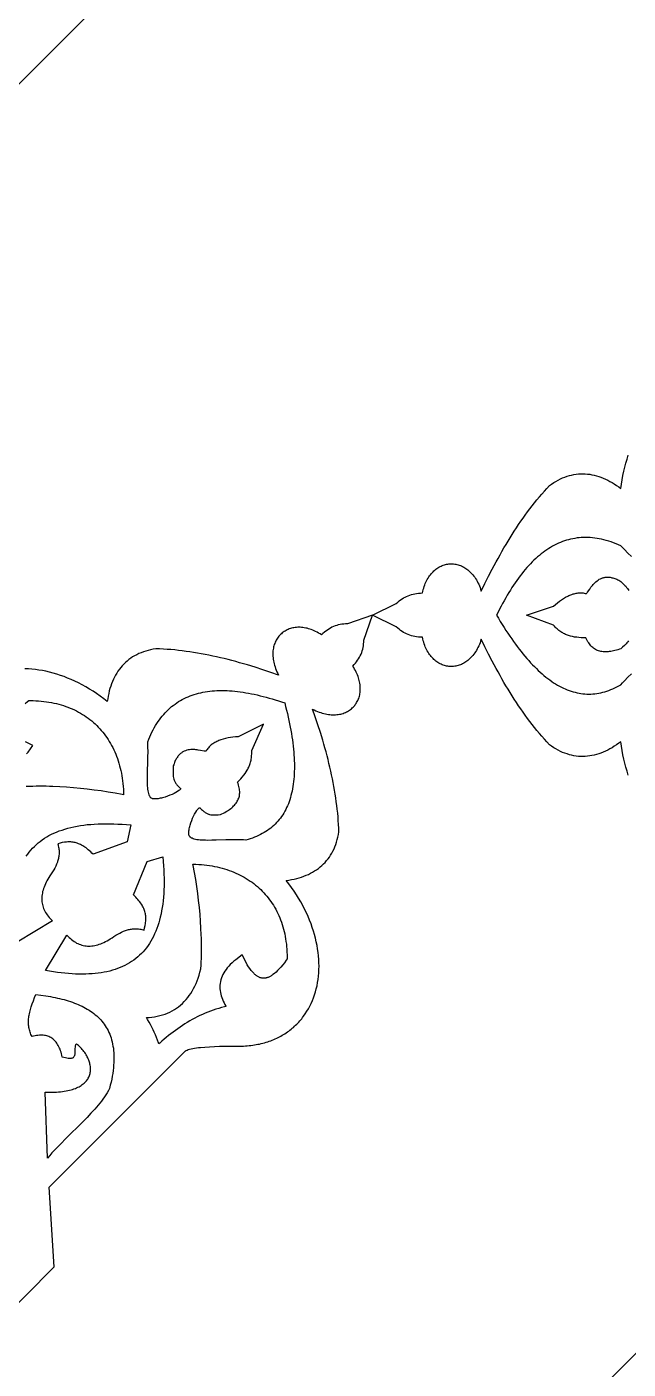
# Model space of a CAD drawing. Extents: x -535 to 1345, y -535 to 535.
# Drawn here: x -157.1 to -73, y 157.1 to 344.8 of the extents above; entities that cross this region are included whole.
import ezdxf

# ---------------------------------------------------------------- set-up
doc = ezdxf.new("R2010")
doc.units = 0
doc.layers.add('LAYER_1', color=18, linetype='CONTINUOUS')
doc.layers.add('LAYER_10', color=174, linetype='CONTINUOUS')

msp = doc.modelspace()

# ---------------------------------------------------------------- linework, layer by layer
at = {"layer": 'LAYER_1'}
for points in [[(-72.5, 270.68), (-73, 271.18), (-73.5, 271.69), (-73.74, 271.94), (-73.97, 272.2), (-74.32, 272.35), (-74.66, 272.49), (-75.01, 272.62), (-75.35, 272.74), (-75.68, 272.85), (-76.02, 272.95), (-76.35, 273.03), (-76.68, 273.11), (-77, 273.18), (-77.32, 273.23), (-77.64, 273.28), (-77.96, 273.31), (-78.28, 273.34), (-78.59, 273.35), (-78.9, 273.36), (-79.21, 273.36), (-79.52, 273.34), (-79.82, 273.32), (-80.12, 273.29), (-80.42, 273.24), (-80.71, 273.19), (-81.01, 273.13), (-81.3, 273.05), (-81.58, 272.97), (-81.87, 272.88), (-82.15, 272.78), (-82.44, 272.67), (-82.72, 272.55), (-82.99, 272.42), (-83.27, 272.29), (-83.54, 272.14), (-83.81, 271.98), (-84.08, 271.82), (-84.34, 271.65), (-84.61, 271.46), (-84.87, 271.27), (-85.13, 271.07), (-85.38, 270.86), (-85.64, 270.64), (-85.89, 270.42), (-86.14, 270.18), (-86.39, 269.94), (-86.64, 269.68), (-86.88, 269.42), (-87.12, 269.15), (-87.36, 268.88), (-87.6, 268.59), (-87.84, 268.3), (-88.07, 267.99), (-88.31, 267.68), (-88.54, 267.36), (-88.77, 267.04), (-88.99, 266.7), (-89.22, 266.36), (-89.44, 266.01), (-89.66, 265.65), (-89.88, 265.28), (-90.1, 264.91), (-90.32, 264.52), (-90.53, 264.13), (-90.74, 263.74), (-90.96, 263.33), (-91.16, 262.92), (-91.37, 262.5), (-91.11, 262.06), (-90.85, 261.62), (-90.58, 261.19), (-90.32, 260.78), (-90.06, 260.37), (-89.79, 259.97), (-89.53, 259.57), (-89.26, 259.19), (-89, 258.82), (-88.74, 258.45), (-88.47, 258.1), (-88.21, 257.75), (-87.94, 257.41), (-87.68, 257.08), (-87.41, 256.76), (-87.14, 256.45), (-86.88, 256.15), (-86.61, 255.85), (-86.34, 255.57), (-86.08, 255.3), (-85.81, 255.03), (-85.54, 254.78), (-85.27, 254.53), (-85, 254.29), (-84.74, 254.06), (-84.47, 253.84), (-84.2, 253.63), (-83.93, 253.44), (-83.66, 253.24), (-83.39, 253.06), (-83.12, 252.89), (-82.85, 252.73), (-82.58, 252.58), (-82.3, 252.44), (-82.03, 252.3), (-81.76, 252.18), (-81.49, 252.07), (-81.21, 251.96), (-80.94, 251.87), (-80.67, 251.78), (-80.39, 251.71), (-80.12, 251.65), (-79.84, 251.59), (-79.57, 251.55), (-79.29, 251.51), (-79.02, 251.49), (-78.74, 251.47), (-78.46, 251.47), (-78.19, 251.47), (-77.91, 251.49), (-77.63, 251.51), (-77.35, 251.55), (-77.07, 251.6), (-76.79, 251.65), (-76.51, 251.72), (-76.23, 251.79), (-75.95, 251.88), (-75.67, 251.98), (-75.39, 252.09), (-75.11, 252.21), (-74.82, 252.33), (-74.54, 252.47), (-74.26, 252.62), (-73.97, 252.78), (-73.74, 253.04), (-73.5, 253.3), (-73, 253.81), (-72.5, 254.3)], [(-72.93, 258.9), (-73.02, 258.75), (-73.13, 258.61), (-73.25, 258.48), (-73.37, 258.36), (-73.49, 258.25), (-73.75, 258.03), (-73.99, 257.81), (-74.2, 257.74), (-74.41, 257.67), (-74.62, 257.61), (-74.82, 257.55), (-75.02, 257.5), (-75.22, 257.46), (-75.41, 257.43), (-75.6, 257.4), (-75.78, 257.38), (-75.96, 257.37), (-76.14, 257.36), (-76.31, 257.37), (-76.48, 257.38), (-76.64, 257.4), (-76.8, 257.42), (-76.95, 257.46), (-77.11, 257.51), (-77.25, 257.56), (-77.4, 257.62), (-77.54, 257.69), (-77.67, 257.77), (-77.8, 257.87), (-77.93, 257.97), (-78.05, 258.08), (-78.17, 258.2), (-78.28, 258.33), (-78.39, 258.47), (-78.49, 258.62), (-78.6, 258.78), (-78.69, 258.95), (-78.78, 259.13), (-78.87, 259.33), (-79.21, 259.33), (-79.54, 259.35), (-79.85, 259.37), (-80.16, 259.4), (-80.46, 259.44), (-80.75, 259.5), (-81.04, 259.57), (-81.18, 259.61), (-81.32, 259.65), (-81.45, 259.7), (-81.59, 259.75), (-81.73, 259.81), (-81.86, 259.87), (-81.99, 259.94), (-82.12, 260.01), (-82.26, 260.09), (-82.39, 260.18), (-82.52, 260.27), (-82.64, 260.36), (-82.77, 260.47), (-82.9, 260.58), (-83.03, 260.69), (-83.16, 260.82), (-83.29, 260.95), (-83.42, 261.09), (-87.18, 262.5), (-83.41, 263.77), (-83.14, 264.01), (-82.86, 264.24), (-82.58, 264.45), (-82.3, 264.65), (-82.01, 264.84), (-81.71, 265.01), (-81.42, 265.16), (-81.27, 265.23), (-81.13, 265.29), (-80.98, 265.35), (-80.83, 265.41), (-80.68, 265.46), (-80.54, 265.5), (-80.39, 265.54), (-80.25, 265.57), (-80.1, 265.59), (-79.96, 265.61), (-79.81, 265.63), (-79.67, 265.63), (-79.53, 265.63), (-79.39, 265.62), (-79.25, 265.61), (-79.11, 265.58), (-78.98, 265.55), (-78.84, 265.52), (-78.8, 265.54), (-78.75, 265.59), (-78.69, 265.65), (-78.64, 265.73), (-78.35, 266.14), (-78.17, 266.4), (-78.07, 266.53), (-77.96, 266.66), (-77.85, 266.79), (-77.73, 266.93), (-77.6, 267.06), (-77.47, 267.18), (-77.32, 267.3), (-77.17, 267.41), (-77.01, 267.51), (-76.83, 267.59), (-76.65, 267.67), (-76.56, 267.7), (-76.46, 267.73), (-76.36, 267.76), (-76.26, 267.78), (-76.16, 267.79), (-76.05, 267.8), (-75.94, 267.81), (-75.83, 267.81), (-75.72, 267.81), (-75.6, 267.8), (-75.48, 267.79), (-75.36, 267.77), (-75.23, 267.74), (-75.1, 267.71), (-74.97, 267.67), (-74.84, 267.62), (-74.7, 267.57), (-74.56, 267.51), (-74.42, 267.44), (-74.27, 267.37), (-74.12, 267.29), (-73.97, 267.2), (-73.7, 266.92), (-73.44, 266.66), (-73.31, 266.53), (-73.19, 266.39), (-73.08, 266.25), (-72.97, 266.11), (-72.88, 265.95)], [(-157.32, 250.17), (-156.98, 250.42), (-156.78, 250.56), (-156.59, 250.56), (-156.2, 250.55), (-155.82, 250.54), (-155.44, 250.51), (-155.07, 250.48), (-154.71, 250.44), (-154.35, 250.4), (-153.99, 250.34), (-153.64, 250.28), (-153.29, 250.21), (-152.95, 250.13), (-152.62, 250.05), (-152.29, 249.95), (-151.96, 249.85), (-151.64, 249.75), (-151.33, 249.63), (-151.02, 249.51), (-150.72, 249.38), (-150.42, 249.24), (-150.13, 249.1), (-149.84, 248.95), (-149.56, 248.79), (-149.29, 248.63), (-149.02, 248.46), (-148.76, 248.28), (-148.5, 248.1), (-148.25, 247.91), (-148.01, 247.71), (-147.77, 247.5), (-147.53, 247.29), (-147.31, 247.08), (-147.09, 246.85), (-146.87, 246.62), (-146.66, 246.39), (-146.46, 246.15), (-146.26, 245.9), (-146.07, 245.64), (-145.89, 245.38), (-145.71, 245.12), (-145.54, 244.84), (-145.38, 244.57), (-145.22, 244.28), (-145.07, 243.99), (-144.92, 243.69), (-144.79, 243.39), (-144.65, 243.08), (-144.53, 242.77), (-144.41, 242.45), (-144.3, 242.12), (-144.2, 241.79), (-144.1, 241.45), (-144.02, 241.11), (-143.93, 240.76), (-143.86, 240.41), (-143.79, 240.05), (-143.73, 239.69), (-143.68, 239.32), (-143.64, 238.94), (-143.6, 238.56), (-143.58, 238.18), (-143.56, 237.79), (-143.54, 237.39), (-143.54, 237.38), (-143.74, 237.42), (-144.72, 237.6), (-145.7, 237.76), (-146.68, 237.92), (-147.66, 238.05), (-148.63, 238.17), (-149.59, 238.28), (-150.56, 238.37), (-151.51, 238.45), (-152.47, 238.5), (-153.42, 238.54), (-153.89, 238.56), (-154.37, 238.57), (-154.84, 238.57), (-155.31, 238.57), (-155.78, 238.57), (-156.24, 238.56), (-156.71, 238.55), (-157.18, 238.53)], [(-157.12, 243.09), (-156.91, 243.36), (-156.23, 244.26), (-157.27, 244.8)], [(-157.15, 228.8), (-156.95, 229.09), (-156.74, 229.38), (-156.51, 229.65), (-156.28, 229.91), (-156.03, 230.17), (-155.77, 230.41), (-155.5, 230.65), (-155.22, 230.87), (-154.92, 231.09), (-154.62, 231.3), (-154.3, 231.49), (-153.98, 231.68), (-153.64, 231.86), (-153.28, 232.02), (-152.92, 232.18), (-152.55, 232.33), (-152.16, 232.46), (-151.76, 232.59), (-151.35, 232.71), (-150.93, 232.82), (-150.5, 232.91), (-150.05, 233), (-149.59, 233.08), (-149.12, 233.15), (-148.64, 233.21), (-148.15, 233.25), (-147.64, 233.29), (-147.12, 233.32), (-146.59, 233.34), (-146.05, 233.34), (-145.49, 233.34), (-144.93, 233.33), (-144.35, 233.3), (-143.75, 233.27), (-143.15, 233.23), (-142.53, 233.17), (-143.06, 230.82), (-147.82, 229.06), (-147.99, 229.24), (-148.15, 229.4), (-148.32, 229.55), (-148.48, 229.69), (-148.64, 229.82), (-148.8, 229.95), (-148.95, 230.06), (-149.11, 230.16), (-149.26, 230.26), (-149.42, 230.34), (-149.57, 230.42), (-149.72, 230.49), (-149.87, 230.55), (-150.02, 230.61), (-150.17, 230.66), (-150.32, 230.7), (-150.47, 230.73), (-150.62, 230.75), (-150.77, 230.77), (-150.92, 230.79), (-151.06, 230.79), (-151.21, 230.8), (-151.36, 230.79), (-151.52, 230.78), (-151.67, 230.77), (-151.82, 230.75), (-152.13, 230.7), (-152.44, 230.63), (-152.76, 230.54), (-152.72, 230.39), (-152.68, 230.23), (-152.65, 230.08), (-152.62, 229.93), (-152.6, 229.78), (-152.58, 229.63), (-152.58, 229.49), (-152.57, 229.34), (-152.57, 229.2), (-152.58, 229.06), (-152.59, 228.91), (-152.61, 228.77), (-152.63, 228.63), (-152.66, 228.5), (-152.69, 228.36), (-152.73, 228.22), (-152.77, 228.08), (-152.81, 227.95), (-152.92, 227.68), (-153.04, 227.41), (-153.17, 227.14), (-153.32, 226.87), (-153.48, 226.6), (-153.66, 226.33), (-153.84, 226.06), (-153.99, 225.83), (-154.13, 225.6), (-154.26, 225.37), (-154.38, 225.15), (-154.48, 224.92), (-154.58, 224.7), (-154.67, 224.49), (-154.75, 224.27), (-154.81, 224.06), (-154.87, 223.85), (-154.91, 223.64), (-154.95, 223.43), (-154.97, 223.22), (-154.99, 223.02), (-154.99, 222.82), (-154.98, 222.62), (-154.97, 222.43), (-154.94, 222.23), (-154.9, 222.04), (-154.85, 221.85), (-154.8, 221.66), (-154.73, 221.48), (-154.65, 221.3), (-154.56, 221.12), (-154.46, 220.94), (-154.35, 220.76), (-154.23, 220.59), (-154.1, 220.41), (-153.96, 220.24), (-153.8, 220.08), (-153.64, 219.91), (-153.47, 219.75), (-158.41, 216.77)]]:
    msp.add_lwpolyline(points, dxfattribs=at)
for points in [[(-126.44, 231.05), (-126.79, 231.07), (-127.14, 231.08), (-127.85, 231.09), (-128.55, 231.09), (-129.25, 231.07), (-130.58, 231.03), (-131.21, 231.02), (-131.8, 231.01), (-132.08, 231.02), (-132.35, 231.02), (-132.6, 231.04), (-132.84, 231.05), (-133.07, 231.08), (-133.28, 231.11), (-133.48, 231.14), (-133.66, 231.19), (-133.83, 231.24), (-133.97, 231.3), (-134.04, 231.34), (-134.1, 231.37), (-134.16, 231.41), (-134.21, 231.46), (-134.25, 231.5), (-134.29, 231.55), (-134.33, 231.6), (-134.36, 231.65), (-134.38, 231.71), (-134.4, 231.77), (-134.41, 231.83), (-134.42, 231.9), (-134.42, 232.04), (-134.42, 232.18), (-134.4, 232.33), (-134.38, 232.49), (-134.36, 232.64), (-134.32, 232.8), (-134.28, 232.97), (-134.24, 233.13), (-134.14, 233.46), (-134.02, 233.79), (-133.89, 234.11), (-133.75, 234.41), (-133.61, 234.69), (-133.46, 234.95), (-133.32, 235.17), (-133.26, 235.26), (-133.19, 235.35), (-133.13, 235.42), (-133.07, 235.48), (-133.02, 235.52), (-132.97, 235.56), (-132.93, 235.58), (-132.89, 235.58), (-132.87, 235.57), (-132.85, 235.56), (-132.84, 235.55), (-132.83, 235.53), (-132.73, 235.42), (-132.63, 235.32), (-132.53, 235.22), (-132.43, 235.14), (-132.34, 235.06), (-132.24, 234.99), (-132.15, 234.92), (-132.05, 234.86), (-131.96, 234.81), (-131.87, 234.77), (-131.78, 234.73), (-131.69, 234.69), (-131.6, 234.66), (-131.51, 234.64), (-131.33, 234.6), (-131.15, 234.58), (-130.98, 234.57), (-130.81, 234.57), (-130.64, 234.58), (-130.31, 234.6), (-129.98, 234.62), (-129.78, 234.72), (-129.58, 234.82), (-129.39, 234.92), (-129.21, 235.03), (-129.03, 235.13), (-128.87, 235.24), (-128.71, 235.35), (-128.55, 235.46), (-128.41, 235.58), (-128.28, 235.7), (-128.15, 235.82), (-128.03, 235.94), (-127.92, 236.07), (-127.82, 236.2), (-127.72, 236.33), (-127.64, 236.47), (-127.56, 236.61), (-127.5, 236.75), (-127.44, 236.89), (-127.39, 237.04), (-127.35, 237.2), (-127.32, 237.35), (-127.31, 237.51), (-127.3, 237.68), (-127.3, 237.84), (-127.31, 238.02), (-127.33, 238.19), (-127.37, 238.37), (-127.41, 238.56), (-127.46, 238.75), (-127.53, 238.94), (-127.6, 239.14), (-127.37, 239.39), (-127.15, 239.63), (-126.94, 239.87), (-126.74, 240.11), (-126.56, 240.35), (-126.39, 240.59), (-126.24, 240.84), (-126.17, 240.97), (-126.1, 241.1), (-126.04, 241.23), (-125.98, 241.37), (-125.92, 241.5), (-125.87, 241.64), (-125.83, 241.78), (-125.79, 241.93), (-125.75, 242.08), (-125.72, 242.23), (-125.69, 242.38), (-125.67, 242.54), (-125.65, 242.71), (-125.64, 242.88), (-125.63, 243.05), (-125.62, 243.23), (-125.63, 243.41), (-125.63, 243.6), (-123.97, 247.26), (-127.54, 245.5), (-127.89, 245.47), (-128.25, 245.44), (-128.6, 245.39), (-128.94, 245.33), (-129.28, 245.25), (-129.61, 245.17), (-129.92, 245.07), (-130.08, 245.01), (-130.23, 244.96), (-130.37, 244.89), (-130.52, 244.83), (-130.65, 244.76), (-130.79, 244.69), (-130.92, 244.61), (-131.04, 244.53), (-131.16, 244.44), (-131.28, 244.36), (-131.39, 244.26), (-131.49, 244.17), (-131.59, 244.07), (-131.69, 243.96), (-131.77, 243.85), (-131.86, 243.74), (-131.93, 243.62), (-132, 243.5), (-132.05, 243.49), (-132.12, 243.48), (-132.2, 243.49), (-132.29, 243.5), (-132.79, 243.59), (-133.1, 243.64), (-133.26, 243.67), (-133.43, 243.69), (-133.6, 243.7), (-133.78, 243.71), (-133.96, 243.71), (-134.15, 243.7), (-134.33, 243.68), (-134.52, 243.65), (-134.7, 243.61), (-134.89, 243.55), (-135.07, 243.47), (-135.16, 243.43), (-135.25, 243.38), (-135.33, 243.33), (-135.42, 243.27), (-135.51, 243.21), (-135.59, 243.14), (-135.67, 243.07), (-135.75, 242.99), (-135.83, 242.91), (-135.91, 242.82), (-135.98, 242.73), (-136.05, 242.62), (-136.12, 242.52), (-136.19, 242.4), (-136.25, 242.28), (-136.32, 242.16), (-136.38, 242.02), (-136.43, 241.88), (-136.49, 241.73), (-136.54, 241.58), (-136.59, 241.41), (-136.63, 241.24), (-136.63, 240.86), (-136.63, 240.48), (-136.62, 240.3), (-136.61, 240.12), (-136.59, 239.94), (-136.56, 239.77), (-136.52, 239.59), (-136.46, 239.41), (-136.42, 239.32), (-136.38, 239.23), (-136.33, 239.15), (-136.28, 239.06), (-136.22, 238.97), (-136.15, 238.88), (-136.08, 238.79), (-136, 238.69), (-135.92, 238.6), (-135.83, 238.51), (-135.73, 238.42), (-135.62, 238.32), (-135.59, 238.3), (-135.58, 238.28), (-135.57, 238.26), (-135.58, 238.23), (-135.6, 238.18), (-135.63, 238.13), (-135.68, 238.08), (-135.74, 238.03), (-135.82, 237.97), (-136, 237.84), (-136.23, 237.71), (-136.49, 237.57), (-136.77, 237.44), (-137.08, 237.31), (-137.41, 237.18), (-137.74, 237.07), (-138.08, 236.97), (-138.25, 236.93), (-138.41, 236.89), (-138.57, 236.86), (-138.73, 236.84), (-138.89, 236.82), (-139.04, 236.8), (-139.19, 236.8), (-139.32, 236.8), (-139.39, 236.81), (-139.45, 236.82), (-139.51, 236.84), (-139.57, 236.86), (-139.62, 236.89), (-139.67, 236.93), (-139.72, 236.97), (-139.77, 237.02), (-139.81, 237.07), (-139.85, 237.12), (-139.89, 237.18), (-139.92, 237.25), (-139.98, 237.39), (-140.03, 237.56), (-140.08, 237.74), (-140.12, 237.94), (-140.15, 238.15), (-140.17, 238.38), (-140.19, 238.62), (-140.2, 238.88), (-140.21, 239.14), (-140.21, 239.42), (-140.2, 240.01), (-140.19, 240.64), (-140.15, 241.97), (-140.14, 242.67), (-140.13, 243.37), (-140.14, 244.08), (-140.15, 244.43), (-140.17, 244.78), (-140.03, 245.14), (-139.89, 245.48), (-139.74, 245.81), (-139.58, 246.13), (-139.42, 246.45), (-139.25, 246.75), (-139.08, 247.05), (-138.9, 247.33), (-138.72, 247.61), (-138.53, 247.88), (-138.33, 248.14), (-138.13, 248.39), (-137.93, 248.63), (-137.72, 248.86), (-137.5, 249.09), (-137.28, 249.3), (-137.06, 249.51), (-136.83, 249.71), (-136.59, 249.89), (-136.35, 250.07), (-136.1, 250.25), (-135.85, 250.41), (-135.59, 250.56), (-135.33, 250.71), (-135.07, 250.85), (-134.79, 250.98), (-134.52, 251.1), (-134.24, 251.21), (-133.95, 251.32), (-133.66, 251.41), (-133.36, 251.5), (-133.06, 251.58), (-132.75, 251.66), (-132.44, 251.72), (-132.13, 251.78), (-131.81, 251.83), (-131.48, 251.87), (-131.15, 251.9), (-130.82, 251.93), (-130.48, 251.95), (-130.14, 251.96), (-129.79, 251.96), (-129.43, 251.96), (-129.08, 251.95), (-128.71, 251.93), (-128.35, 251.9), (-127.98, 251.87), (-127.6, 251.83), (-127.22, 251.78), (-126.84, 251.72), (-126.45, 251.66), (-126.06, 251.59), (-125.66, 251.51), (-125.26, 251.43), (-124.85, 251.34), (-124.44, 251.24), (-124.02, 251.14), (-123.61, 251.03), (-123.18, 250.91), (-122.76, 250.79), (-122.32, 250.66), (-121.89, 250.52), (-121.45, 250.38), (-121.01, 250.23), (-120.88, 249.73), (-120.75, 249.23), (-120.64, 248.74), (-120.53, 248.26), (-120.43, 247.79), (-120.33, 247.32), (-120.24, 246.85), (-120.16, 246.4), (-120.08, 245.94), (-120.01, 245.5), (-119.94, 245.06), (-119.88, 244.63), (-119.83, 244.2), (-119.79, 243.78), (-119.75, 243.36), (-119.72, 242.96), (-119.69, 242.55), (-119.67, 242.16), (-119.66, 241.77), (-119.66, 241.39), (-119.66, 241.01), (-119.67, 240.64), (-119.68, 240.28), (-119.7, 239.92), (-119.73, 239.57), (-119.77, 239.22), (-119.81, 238.88), (-119.86, 238.55), (-119.92, 238.23), (-119.98, 237.91), (-120.05, 237.6), (-120.13, 237.29), (-120.21, 236.99), (-120.3, 236.7), (-120.4, 236.41), (-120.5, 236.13), (-120.62, 235.86), (-120.74, 235.59), (-120.86, 235.33), (-121, 235.08), (-121.14, 234.83), (-121.29, 234.59), (-121.44, 234.36), (-121.61, 234.13), (-121.78, 233.91), (-121.95, 233.7), (-122.14, 233.5), (-122.33, 233.3), (-122.53, 233.1), (-122.74, 232.92), (-122.95, 232.74), (-123.18, 232.57), (-123.41, 232.4), (-123.64, 232.25), (-123.89, 232.09), (-124.14, 231.95), (-124.4, 231.81), (-124.67, 231.68), (-124.94, 231.56), (-125.23, 231.44), (-125.52, 231.34), (-125.82, 231.23), (-126.12, 231.14)], [(-154.45, 212.81), (-151.47, 217.75), (-151.31, 217.58), (-151.14, 217.42), (-150.98, 217.27), (-150.81, 217.13), (-150.64, 216.99), (-150.46, 216.87), (-150.28, 216.76), (-150.11, 216.66), (-149.93, 216.57), (-149.74, 216.5), (-149.56, 216.43), (-149.37, 216.37), (-149.18, 216.32), (-148.99, 216.28), (-148.79, 216.26), (-148.6, 216.24), (-148.4, 216.23), (-148.2, 216.24), (-148, 216.25), (-147.79, 216.27), (-147.59, 216.31), (-147.38, 216.36), (-147.17, 216.41), (-146.95, 216.48), (-146.74, 216.55), (-146.52, 216.64), (-146.3, 216.74), (-146.08, 216.85), (-145.85, 216.96), (-145.62, 217.09), (-145.4, 217.23), (-145.16, 217.38), (-144.89, 217.57), (-144.62, 217.74), (-144.35, 217.9), (-144.08, 218.05), (-143.82, 218.18), (-143.55, 218.3), (-143.27, 218.41), (-143.14, 218.45), (-143, 218.49), (-142.86, 218.53), (-142.73, 218.56), (-142.59, 218.59), (-142.45, 218.61), (-142.31, 218.63), (-142.17, 218.64), (-142.02, 218.65), (-141.88, 218.65), (-141.73, 218.65), (-141.59, 218.64), (-141.44, 218.62), (-141.29, 218.6), (-141.14, 218.58), (-140.99, 218.54), (-140.83, 218.5), (-140.68, 218.46), (-140.6, 218.78), (-140.53, 219.09), (-140.47, 219.4), (-140.46, 219.55), (-140.44, 219.71), (-140.43, 219.86), (-140.43, 220.01), (-140.43, 220.16), (-140.44, 220.31), (-140.45, 220.46), (-140.47, 220.61), (-140.49, 220.75), (-140.53, 220.9), (-140.57, 221.05), (-140.61, 221.2), (-140.67, 221.35), (-140.73, 221.5), (-140.8, 221.65), (-140.88, 221.81), (-140.96, 221.96), (-141.06, 222.11), (-141.16, 222.27), (-141.28, 222.43), (-141.4, 222.58), (-141.53, 222.74), (-141.67, 222.9), (-141.82, 223.07), (-141.99, 223.23), (-142.16, 223.4), (-140.26, 228.05), (-138.05, 228.69), (-138, 228.07), (-137.95, 227.47), (-137.92, 226.88), (-137.9, 226.3), (-137.88, 225.73), (-137.88, 225.17), (-137.89, 224.63), (-137.9, 224.1), (-137.93, 223.58), (-137.97, 223.08), (-138.02, 222.58), (-138.07, 222.1), (-138.14, 221.63), (-138.22, 221.17), (-138.31, 220.73), (-138.41, 220.29), (-138.51, 219.87), (-138.63, 219.46), (-138.76, 219.06), (-138.9, 218.68), (-139.04, 218.3), (-139.2, 217.94), (-139.37, 217.59), (-139.54, 217.25), (-139.73, 216.92), (-139.93, 216.6), (-140.13, 216.3), (-140.35, 216), (-140.57, 215.72), (-140.81, 215.45), (-141.05, 215.19), (-141.31, 214.95), (-141.57, 214.71), (-141.85, 214.48), (-142.13, 214.27), (-142.42, 214.07), (-142.73, 213.88), (-143.04, 213.7), (-143.36, 213.53), (-143.69, 213.37), (-144.03, 213.22), (-144.38, 213.09), (-144.74, 212.96), (-145.11, 212.85), (-145.49, 212.74), (-145.88, 212.65), (-146.27, 212.57), (-146.68, 212.5), (-147.1, 212.44), (-147.52, 212.39), (-147.96, 212.35), (-148.4, 212.33), (-148.85, 212.31), (-149.32, 212.3), (-149.79, 212.31), (-150.27, 212.32), (-150.76, 212.35), (-151.26, 212.38), (-151.77, 212.43), (-152.29, 212.48), (-152.81, 212.55), (-153.35, 212.63), (-153.89, 212.72)], [(-122.75, 212.17), (-122.85, 212.1), (-122.95, 212.04), (-123.05, 211.99), (-123.15, 211.94), (-123.24, 211.89), (-123.33, 211.86), (-123.42, 211.82), (-123.51, 211.8), (-123.59, 211.77), (-123.67, 211.76), (-123.75, 211.74), (-123.83, 211.73), (-123.91, 211.73), (-123.99, 211.73), (-124.06, 211.73), (-124.14, 211.74), (-124.22, 211.75), (-124.29, 211.77), (-124.37, 211.79), (-124.44, 211.81), (-124.52, 211.84), (-124.6, 211.88), (-124.68, 211.91), (-124.76, 211.96), (-124.84, 212.01), (-124.92, 212.06), (-125.01, 212.13), (-125.09, 212.19), (-125.18, 212.27), (-125.26, 212.35), (-125.35, 212.43), (-125.44, 212.52), (-125.52, 212.62), (-125.61, 212.72), (-125.7, 212.83), (-125.88, 213.08), (-126.06, 213.34), (-126.24, 213.63), (-126.42, 213.95), (-126.96, 214.99), (-127.86, 214.32), (-128.13, 214.1), (-128.38, 213.88), (-128.62, 213.66), (-128.84, 213.43), (-129.04, 213.2), (-129.22, 212.97), (-129.38, 212.74), (-129.53, 212.5), (-129.66, 212.26), (-129.77, 212.01), (-129.87, 211.77), (-129.95, 211.52), (-130.01, 211.27), (-130.05, 211.01), (-130.08, 210.76), (-130.08, 210.51), (-130.08, 210.26), (-130.05, 210.01), (-130.01, 209.76), (-129.96, 209.51), (-129.89, 209.27), (-129.81, 209.03), (-129.72, 208.79), (-129.62, 208.55), (-129.5, 208.31), (-129.37, 208.08), (-129.24, 207.85), (-129.2, 207.79), (-129.42, 207.74), (-129.83, 207.63), (-130.22, 207.52), (-130.62, 207.4), (-131.01, 207.27), (-131.39, 207.13), (-131.77, 206.99), (-132.14, 206.84), (-132.51, 206.68), (-132.88, 206.51), (-133.24, 206.33), (-133.59, 206.15), (-133.95, 205.96), (-134.29, 205.76), (-134.64, 205.56), (-134.98, 205.35), (-135.31, 205.13), (-135.65, 204.91), (-135.97, 204.68), (-136.3, 204.45), (-136.62, 204.21), (-136.94, 203.96), (-137.25, 203.71), (-137.57, 203.46), (-137.87, 203.2), (-138.18, 202.93), (-138.48, 202.66), (-138.6, 202.56), (-138.64, 202.69), (-138.78, 203.07), (-138.93, 203.45), (-139.08, 203.81), (-139.25, 204.18), (-139.42, 204.54), (-139.6, 204.9), (-139.79, 205.26), (-139.98, 205.61), (-140.19, 205.95), (-140.36, 206.24), (-139.99, 206.26), (-139.59, 206.3), (-139.2, 206.36), (-138.83, 206.43), (-138.46, 206.51), (-138.1, 206.62), (-137.75, 206.73), (-137.4, 206.86), (-137.07, 207.01), (-136.75, 207.17), (-136.44, 207.35), (-136.14, 207.54), (-135.85, 207.75), (-135.57, 207.98), (-135.3, 208.22), (-135.05, 208.47), (-134.8, 208.74), (-134.57, 209.02), (-134.35, 209.32), (-134.14, 209.62), (-133.94, 209.95), (-133.75, 210.28), (-133.58, 210.63), (-133.41, 211), (-133.26, 211.37), (-133.12, 211.76), (-132.99, 212.16), (-132.87, 212.58), (-132.74, 213.06), (-132.71, 213.58), (-132.69, 214.05), (-132.67, 214.51), (-132.66, 214.98), (-132.65, 215.45), (-132.65, 215.91), (-132.65, 216.39), (-132.65, 216.86), (-132.66, 217.33), (-132.68, 217.8), (-132.72, 218.75), (-132.78, 219.71), (-132.85, 220.67), (-132.94, 221.63), (-133.05, 222.6), (-133.17, 223.57), (-133.31, 224.54), (-133.46, 225.52), (-133.62, 226.5), (-133.8, 227.48), (-133.84, 227.68), (-133.83, 227.68), (-133.43, 227.67), (-133.04, 227.65), (-132.66, 227.62), (-132.28, 227.58), (-131.9, 227.54), (-131.53, 227.49), (-131.17, 227.43), (-130.81, 227.36), (-130.46, 227.29), (-130.11, 227.21), (-129.77, 227.12), (-129.43, 227.02), (-129.1, 226.92), (-128.77, 226.81), (-128.45, 226.69), (-128.14, 226.57), (-127.83, 226.44), (-127.53, 226.3), (-127.23, 226.15), (-126.94, 226), (-126.66, 225.85), (-126.38, 225.68), (-126.11, 225.51), (-125.84, 225.33), (-125.58, 225.15), (-125.32, 224.96), (-125.08, 224.76), (-124.83, 224.56), (-124.6, 224.35), (-124.37, 224.14), (-124.14, 223.91), (-123.93, 223.69), (-123.72, 223.45), (-123.51, 223.22), (-123.32, 222.97), (-123.13, 222.72), (-122.94, 222.46), (-122.76, 222.2), (-122.59, 221.93), (-122.43, 221.66), (-122.27, 221.38), (-122.12, 221.09), (-121.98, 220.8), (-121.84, 220.5), (-121.71, 220.2), (-121.59, 219.89), (-121.48, 219.58), (-121.37, 219.26), (-121.27, 218.94), (-121.18, 218.61), (-121.09, 218.27), (-121.01, 217.93), (-120.94, 217.58), (-120.88, 217.23), (-120.83, 216.88), (-120.78, 216.52), (-120.74, 216.15), (-120.71, 215.78), (-120.69, 215.4), (-120.67, 215.02), (-120.67, 214.63), (-120.67, 214.44), (-120.8, 214.24), (-121.05, 213.9), (-121.29, 213.59), (-121.53, 213.3), (-121.77, 213.04), (-122, 212.8), (-122.22, 212.59), (-122.44, 212.4), (-122.65, 212.24)], [(-145.51, 196.33), (-145.67, 196.03), (-145.85, 195.73), (-146.03, 195.44), (-146.23, 195.14), (-146.43, 194.85), (-146.65, 194.56), (-146.87, 194.27), (-147.1, 193.99), (-147.34, 193.7), (-147.59, 193.42), (-147.85, 193.13), (-148.11, 192.85), (-148.66, 192.28), (-149.22, 191.7), (-151.66, 189.29), (-152.29, 188.65), (-152.93, 187.99), (-153.25, 187.65), (-153.57, 187.31), (-153.88, 186.95), (-154.2, 186.6), (-154.53, 195.83), (-154.19, 195.81), (-153.86, 195.81), (-153.54, 195.81), (-153.24, 195.81), (-152.94, 195.82), (-152.65, 195.84), (-152.37, 195.86), (-152.1, 195.89), (-151.84, 195.93), (-151.59, 195.97), (-151.35, 196.02), (-151.12, 196.07), (-150.9, 196.13), (-150.69, 196.19), (-150.49, 196.26), (-150.29, 196.33), (-150.11, 196.41), (-149.93, 196.49), (-149.77, 196.57), (-149.61, 196.66), (-149.46, 196.76), (-149.32, 196.86), (-149.19, 196.96), (-149.06, 197.06), (-148.95, 197.17), (-148.84, 197.29), (-148.74, 197.4), (-148.65, 197.52), (-148.57, 197.64), (-148.49, 197.76), (-148.43, 197.89), (-148.37, 198.02), (-148.32, 198.15), (-148.27, 198.28), (-148.24, 198.42), (-148.21, 198.56), (-148.19, 198.7), (-148.18, 198.84), (-148.17, 198.98), (-148.17, 199.12), (-148.18, 199.27), (-148.19, 199.41), (-148.22, 199.56), (-148.25, 199.71), (-148.28, 199.86), (-148.32, 200), (-148.37, 200.15), (-148.43, 200.3), (-148.49, 200.45), (-148.56, 200.6), (-148.63, 200.74), (-148.71, 200.89), (-148.8, 201.04), (-148.89, 201.19), (-148.99, 201.33), (-149.1, 201.47), (-149.21, 201.62), (-149.33, 201.76), (-149.45, 201.9), (-149.58, 202.04), (-149.71, 202.18), (-149.85, 202.31), (-149.99, 202.44), (-150.14, 202.57), (-150.2, 202.51), (-150.25, 202.44), (-150.28, 202.36), (-150.31, 202.28), (-150.33, 202.19), (-150.34, 202.1), (-150.36, 201.9), (-150.36, 201.48), (-150.36, 201.27), (-150.37, 201.17), (-150.38, 201.08), (-150.4, 200.99), (-150.42, 200.9), (-150.45, 200.82), (-150.5, 200.75), (-150.55, 200.68), (-150.61, 200.63), (-150.69, 200.58), (-150.78, 200.54), (-150.88, 200.52), (-151.01, 200.5), (-151.14, 200.5), (-151.3, 200.52), (-151.47, 200.54), (-151.67, 200.59), (-151.89, 200.65), (-152.13, 200.72), (-152.18, 200.96), (-152.23, 201.18), (-152.29, 201.39), (-152.36, 201.6), (-152.43, 201.8), (-152.51, 201.98), (-152.59, 202.16), (-152.68, 202.33), (-152.77, 202.49), (-152.87, 202.64), (-152.98, 202.78), (-153.08, 202.91), (-153.2, 203.03), (-153.32, 203.14), (-153.44, 203.25), (-153.57, 203.34), (-153.7, 203.43), (-153.84, 203.5), (-153.99, 203.57), (-154.14, 203.62), (-154.29, 203.67), (-154.45, 203.71), (-154.62, 203.74), (-154.79, 203.76), (-154.97, 203.77), (-155.15, 203.77), (-155.33, 203.76), (-155.53, 203.74), (-155.72, 203.72), (-155.92, 203.68), (-156.13, 203.63), (-156.34, 203.58), (-156.43, 203.73), (-156.5, 203.89), (-156.57, 204.05), (-156.63, 204.21), (-156.68, 204.37), (-156.73, 204.53), (-156.77, 204.69), (-156.8, 204.85), (-156.82, 205.02), (-156.84, 205.18), (-156.85, 205.35), (-156.85, 205.52), (-156.85, 205.7), (-156.84, 205.87), (-156.83, 206.05), (-156.81, 206.23), (-156.78, 206.41), (-156.75, 206.59), (-156.71, 206.78), (-156.67, 206.97), (-156.57, 207.36), (-156.46, 207.76), (-156.32, 208.17), (-156.17, 208.59), (-156, 209.03), (-155.81, 209.48), (-155.12, 209.39), (-154.44, 209.29), (-153.77, 209.17), (-153.45, 209.11), (-153.12, 209.04), (-152.81, 208.97), (-152.49, 208.9), (-152.18, 208.82), (-151.88, 208.74), (-151.58, 208.65), (-151.28, 208.56), (-150.99, 208.47), (-150.7, 208.37), (-150.42, 208.27), (-150.15, 208.16), (-149.88, 208.05), (-149.61, 207.93), (-149.36, 207.81), (-149.1, 207.68), (-148.86, 207.55), (-148.62, 207.41), (-148.38, 207.27), (-148.16, 207.12), (-147.94, 206.97), (-147.72, 206.81), (-147.51, 206.64), (-147.31, 206.47), (-147.12, 206.29), (-146.93, 206.11), (-146.75, 205.92), (-146.58, 205.72), (-146.42, 205.52), (-146.26, 205.31), (-146.11, 205.1), (-145.97, 204.87), (-145.84, 204.64), (-145.71, 204.41), (-145.6, 204.16), (-145.49, 203.91), (-145.39, 203.65), (-145.3, 203.39), (-145.22, 203.11), (-145.14, 202.83), (-145.08, 202.54), (-145.03, 202.25), (-144.98, 201.94), (-144.95, 201.63), (-144.92, 201.31), (-144.9, 200.98), (-144.9, 200.64), (-144.9, 200.29), (-144.91, 199.94), (-144.94, 199.57), (-144.97, 199.2), (-145.01, 198.82), (-145.07, 198.43), (-145.14, 198.03), (-145.21, 197.62), (-145.3, 197.2), (-145.4, 196.77)]]:
    msp.add_lwpolyline(points, close=True, dxfattribs=at)
at = {"layer": 'LAYER_10'}
for points in [[(-350, 0), (-350, -144.97), (-144.97, -350), (0, -350), (144.97, -350), (350, -144.97), (350, 0), (350, 144.97), (144.97, 350), (0, 350), (-144.97, 350), (-350, 144.97)], [(-162.5, 68.65), (-162.5, -65.97), (-67.31, -161.16), (67.31, -161.16), (162.5, -65.97), (162.5, 68.65), (67.31, 163.84), (-67.31, 163.84)]]:
    msp.add_lwpolyline(points, close=True, dxfattribs=at)
for points in [[(-72.95, 240.13), (-73.12, 240.68), (-73.29, 241.24), (-73.43, 241.8), (-73.57, 242.38), (-73.69, 242.97), (-73.8, 243.58), (-73.89, 244.19), (-73.97, 244.81), (-74.28, 244.58), (-74.59, 244.36), (-74.9, 244.16), (-75.21, 243.97), (-75.52, 243.79), (-75.83, 243.62), (-76.14, 243.47), (-76.45, 243.34), (-76.77, 243.21), (-77.08, 243.11), (-77.4, 243.01), (-77.71, 242.93), (-78.03, 242.86), (-78.35, 242.81), (-78.66, 242.77), (-78.98, 242.75), (-79.29, 242.74), (-79.61, 242.75), (-79.93, 242.76), (-80.24, 242.8), (-80.56, 242.85), (-80.87, 242.91), (-81.19, 242.99), (-81.5, 243.09), (-81.82, 243.2), (-82.13, 243.32), (-82.44, 243.46), (-82.75, 243.62), (-83.06, 243.79), (-83.37, 243.97), (-83.68, 244.18), (-83.98, 244.39), (-84.34, 244.78), (-84.69, 245.17), (-85.04, 245.57), (-85.38, 245.97), (-85.72, 246.38), (-86.06, 246.79), (-86.39, 247.21), (-86.72, 247.63), (-87.04, 248.06), (-87.36, 248.5), (-87.67, 248.94), (-87.98, 249.38), (-88.29, 249.83), (-88.59, 250.28), (-88.89, 250.74), (-89.19, 251.2), (-89.48, 251.67), (-89.77, 252.14), (-90.06, 252.62), (-90.34, 253.1), (-90.62, 253.58), (-90.89, 254.07), (-91.17, 254.56), (-91.44, 255.05), (-91.97, 256.05), (-92.5, 257.06), (-93.01, 258.09), (-93.52, 259.13), (-93.6, 258.88), (-93.68, 258.64), (-93.78, 258.41), (-93.87, 258.19), (-93.98, 257.98), (-94.08, 257.77), (-94.2, 257.58), (-94.31, 257.39), (-94.43, 257.21), (-94.55, 257.04), (-94.68, 256.87), (-94.81, 256.72), (-94.95, 256.57), (-95.09, 256.44), (-95.23, 256.31), (-95.37, 256.18), (-95.51, 256.07), (-95.66, 255.96), (-95.81, 255.87), (-95.97, 255.78), (-96.12, 255.7), (-96.28, 255.62), (-96.43, 255.56), (-96.59, 255.5), (-96.75, 255.45), (-96.91, 255.41), (-97.07, 255.37), (-97.23, 255.35), (-97.39, 255.33), (-97.56, 255.32), (-97.72, 255.32), (-97.88, 255.32), (-98.04, 255.33), (-98.2, 255.35), (-98.36, 255.38), (-98.52, 255.42), (-98.67, 255.46), (-98.83, 255.51), (-98.98, 255.57), (-99.13, 255.64), (-99.28, 255.71), (-99.43, 255.79), (-99.58, 255.88), (-99.72, 255.97), (-99.86, 256.08), (-100, 256.19), (-100.13, 256.31), (-100.26, 256.43), (-100.39, 256.56), (-100.51, 256.7), (-100.63, 256.85), (-100.74, 257), (-100.86, 257.16), (-100.96, 257.33), (-101.06, 257.51), (-101.16, 257.69), (-101.25, 257.88), (-101.34, 258.08), (-101.42, 258.28), (-101.49, 258.49), (-101.56, 258.71), (-101.63, 258.93), (-101.68, 259.17), (-101.73, 259.4), (-102.02, 259.42), (-102.29, 259.44), (-102.55, 259.47), (-102.81, 259.51), (-103.05, 259.56), (-103.29, 259.62), (-103.52, 259.69), (-103.75, 259.78), (-103.96, 259.87), (-104.18, 259.97), (-104.39, 260.09), (-104.6, 260.22), (-104.8, 260.37), (-105, 260.52), (-105.2, 260.7), (-105.41, 260.89), (-108.73, 262.5), (-105.41, 264.11), (-105.2, 264.3), (-105, 264.48), (-104.8, 264.63), (-104.59, 264.78), (-104.39, 264.91), (-104.18, 265.03), (-103.96, 265.13), (-103.75, 265.22), (-103.52, 265.31), (-103.29, 265.38), (-103.05, 265.44), (-102.81, 265.49), (-102.55, 265.53), (-102.29, 265.56), (-102.02, 265.58), (-101.73, 265.6), (-101.68, 265.83), (-101.63, 266.07), (-101.56, 266.29), (-101.49, 266.51), (-101.42, 266.72), (-101.34, 266.92), (-101.25, 267.12), (-101.16, 267.31), (-101.06, 267.49), (-100.96, 267.67), (-100.86, 267.84), (-100.74, 268), (-100.63, 268.15), (-100.51, 268.3), (-100.39, 268.44), (-100.26, 268.57), (-100.13, 268.69), (-100, 268.81), (-99.86, 268.92), (-99.72, 269.03), (-99.58, 269.12), (-99.43, 269.21), (-99.28, 269.29), (-99.13, 269.36), (-98.98, 269.43), (-98.83, 269.49), (-98.67, 269.54), (-98.52, 269.58), (-98.36, 269.62), (-98.2, 269.65), (-98.04, 269.67), (-97.88, 269.68), (-97.72, 269.68), (-97.56, 269.68), (-97.39, 269.67), (-97.23, 269.65), (-97.07, 269.63), (-96.91, 269.59), (-96.75, 269.55), (-96.59, 269.5), (-96.43, 269.44), (-96.27, 269.38), (-96.12, 269.3), (-95.97, 269.22), (-95.81, 269.13), (-95.66, 269.04), (-95.51, 268.93), (-95.37, 268.82), (-95.23, 268.69), (-95.09, 268.56), (-94.95, 268.43), (-94.81, 268.28), (-94.68, 268.13), (-94.55, 267.96), (-94.43, 267.79), (-94.31, 267.61), (-94.2, 267.42), (-94.08, 267.23), (-93.98, 267.02), (-93.87, 266.81), (-93.78, 266.59), (-93.68, 266.36), (-93.6, 266.12), (-93.51, 265.87), (-93.01, 266.91), (-92.5, 267.94), (-91.97, 268.95), (-91.44, 269.95), (-91.17, 270.44), (-90.89, 270.93), (-90.62, 271.42), (-90.34, 271.9), (-90.05, 272.38), (-89.77, 272.86), (-89.48, 273.33), (-89.19, 273.8), (-88.89, 274.26), (-88.59, 274.72), (-88.29, 275.17), (-87.98, 275.62), (-87.67, 276.06), (-87.36, 276.5), (-87.04, 276.94), (-86.72, 277.37), (-86.39, 277.79), (-86.06, 278.21), (-85.72, 278.62), (-85.38, 279.03), (-85.04, 279.43), (-84.69, 279.83), (-84.34, 280.22), (-83.98, 280.61), (-83.68, 280.82), (-83.37, 281.03), (-83.06, 281.21), (-82.75, 281.38), (-82.44, 281.54), (-82.13, 281.68), (-81.81, 281.8), (-81.5, 281.91), (-81.19, 282.01), (-80.87, 282.09), (-80.56, 282.15), (-80.24, 282.2), (-79.93, 282.24), (-79.61, 282.25), (-79.29, 282.26), (-78.98, 282.25), (-78.66, 282.23), (-78.35, 282.19), (-78.03, 282.14), (-77.71, 282.07), (-77.4, 281.99), (-77.08, 281.89), (-76.77, 281.79), (-76.45, 281.66), (-76.14, 281.53), (-75.83, 281.38), (-75.52, 281.21), (-75.21, 281.03), (-74.9, 280.84), (-74.59, 280.64), (-74.28, 280.42), (-73.97, 280.19), (-73.89, 280.81), (-73.8, 281.42), (-73.69, 282.03), (-73.57, 282.62), (-73.43, 283.2), (-73.28, 283.76), (-73.12, 284.32), (-72.95, 284.87)], [(-161.38, 163.25), (-153.24, 171.39), (-153.94, 182.53), (-134.94, 201.53), (-134.93, 201.53), (-134.89, 201.57), (-134.84, 201.6), (-134.79, 201.64), (-134.66, 201.7), (-134.5, 201.76), (-134.31, 201.81), (-134.11, 201.86), (-133.88, 201.91), (-133.63, 201.95), (-133.37, 201.99), (-133.09, 202.03), (-132.79, 202.06), (-132.17, 202.12), (-131.51, 202.16), (-130.82, 202.19), (-130.13, 202.22), (-129.45, 202.23), (-128.78, 202.24), (-128.15, 202.24), (-127.56, 202.24), (-127.29, 202.24), (-127.03, 202.25), (-126.76, 202.26), (-126.5, 202.27), (-126.24, 202.29), (-125.99, 202.31), (-125.74, 202.34), (-125.49, 202.37), (-125.24, 202.41), (-125, 202.45), (-124.76, 202.5), (-124.52, 202.54), (-124.29, 202.6), (-124.06, 202.66), (-123.83, 202.72), (-123.61, 202.78), (-123.39, 202.85), (-123.17, 202.93), (-122.95, 203), (-122.74, 203.08), (-122.53, 203.17), (-122.33, 203.26), (-122.12, 203.35), (-121.93, 203.45), (-121.73, 203.55), (-121.54, 203.65), (-121.35, 203.76), (-121.16, 203.87), (-120.98, 203.98), (-120.8, 204.1), (-120.62, 204.22), (-120.45, 204.34), (-120.28, 204.47), (-120.11, 204.6), (-119.95, 204.74), (-119.79, 204.87), (-119.63, 205.02), (-119.48, 205.16), (-119.33, 205.31), (-119.18, 205.46), (-119.04, 205.61), (-118.9, 205.76), (-118.76, 205.92), (-118.63, 206.08), (-118.5, 206.25), (-118.37, 206.41), (-118.13, 206.76), (-117.91, 207.11), (-117.69, 207.47), (-117.49, 207.84), (-117.31, 208.22), (-117.13, 208.62), (-116.98, 209.01), (-116.83, 209.42), (-116.71, 209.84), (-116.59, 210.26), (-116.49, 210.69), (-116.41, 211.13), (-116.34, 211.58), (-116.29, 212.03), (-116.25, 212.49), (-116.22, 212.95), (-116.21, 213.42), (-116.22, 213.9), (-116.24, 214.37), (-116.28, 214.86), (-116.33, 215.35), (-116.4, 215.84), (-116.49, 216.33), (-116.59, 216.83), (-116.7, 217.33), (-116.83, 217.83), (-116.98, 218.33), (-117.15, 218.84), (-117.33, 219.35), (-117.52, 219.86), (-117.74, 220.36), (-117.97, 220.87), (-118.22, 221.38), (-118.48, 221.89), (-118.76, 222.4), (-119.06, 222.91), (-119.37, 223.41), (-119.7, 223.92), (-120.05, 224.42), (-120.42, 224.92), (-120.8, 225.41), (-120.42, 225.47), (-120.05, 225.53), (-119.69, 225.6), (-119.33, 225.69), (-118.99, 225.78), (-118.65, 225.89), (-118.32, 226), (-118, 226.13), (-117.7, 226.26), (-117.4, 226.41), (-117.11, 226.56), (-116.83, 226.73), (-116.56, 226.91), (-116.29, 227.09), (-116.04, 227.29), (-115.8, 227.5), (-115.57, 227.71), (-115.35, 227.94), (-115.14, 228.18), (-114.95, 228.43), (-114.76, 228.68), (-114.58, 228.95), (-114.41, 229.23), (-114.26, 229.52), (-114.11, 229.82), (-113.98, 230.13), (-113.86, 230.45), (-113.75, 230.78), (-113.65, 231.12), (-113.56, 231.47), (-113.49, 231.83), (-113.43, 232.2), (-113.45, 232.72), (-113.47, 233.25), (-113.51, 233.78), (-113.55, 234.3), (-113.6, 234.83), (-113.66, 235.36), (-113.72, 235.89), (-113.79, 236.42), (-113.86, 236.95), (-113.94, 237.48), (-114.03, 238.02), (-114.13, 238.55), (-114.23, 239.09), (-114.33, 239.62), (-114.45, 240.16), (-114.56, 240.69), (-114.69, 241.23), (-114.82, 241.77), (-114.95, 242.31), (-115.09, 242.85), (-115.23, 243.38), (-115.38, 243.93), (-115.53, 244.47), (-115.69, 245.01), (-116.02, 246.09), (-116.37, 247.18), (-116.73, 248.27), (-117.11, 249.36), (-116.87, 249.24), (-116.64, 249.13), (-116.41, 249.03), (-116.19, 248.95), (-115.97, 248.87), (-115.75, 248.8), (-115.53, 248.74), (-115.31, 248.69), (-115.1, 248.65), (-114.89, 248.61), (-114.69, 248.59), (-114.49, 248.57), (-114.29, 248.56), (-114.09, 248.56), (-113.9, 248.57), (-113.71, 248.59), (-113.53, 248.61), (-113.35, 248.64), (-113.18, 248.68), (-113, 248.72), (-112.84, 248.77), (-112.68, 248.83), (-112.52, 248.89), (-112.37, 248.96), (-112.22, 249.04), (-112.07, 249.13), (-111.94, 249.22), (-111.8, 249.31), (-111.68, 249.41), (-111.56, 249.52), (-111.44, 249.63), (-111.33, 249.75), (-111.22, 249.87), (-111.13, 250), (-111.03, 250.13), (-110.95, 250.27), (-110.87, 250.41), (-110.79, 250.56), (-110.72, 250.71), (-110.66, 250.86), (-110.61, 251.02), (-110.56, 251.18), (-110.52, 251.34), (-110.49, 251.51), (-110.46, 251.69), (-110.44, 251.86), (-110.43, 252.04), (-110.43, 252.22), (-110.43, 252.4), (-110.44, 252.59), (-110.46, 252.78), (-110.49, 252.97), (-110.53, 253.16), (-110.57, 253.35), (-110.62, 253.55), (-110.68, 253.75), (-110.75, 253.94), (-110.83, 254.14), (-110.92, 254.35), (-111.01, 254.55), (-111.12, 254.75), (-111.23, 254.96), (-111.36, 255.16), (-111.49, 255.36), (-111.3, 255.58), (-111.12, 255.78), (-110.96, 255.99), (-110.81, 256.2), (-110.67, 256.41), (-110.54, 256.62), (-110.43, 256.83), (-110.33, 257.05), (-110.24, 257.27), (-110.16, 257.49), (-110.1, 257.73), (-110.04, 257.96), (-110, 258.21), (-109.97, 258.47), (-109.95, 258.73), (-109.94, 259.01), (-108.73, 262.5), (-112.22, 261.29), (-112.5, 261.28), (-112.76, 261.26), (-113.02, 261.23), (-113.27, 261.19), (-113.51, 261.13), (-113.74, 261.07), (-113.96, 260.99), (-114.18, 260.9), (-114.4, 260.8), (-114.61, 260.69), (-114.82, 260.56), (-115.03, 260.42), (-115.24, 260.27), (-115.45, 260.11), (-115.66, 259.93), (-115.87, 259.74), (-116.07, 259.87), (-116.28, 260), (-116.48, 260.11), (-116.68, 260.22), (-116.88, 260.31), (-117.09, 260.4), (-117.29, 260.48), (-117.49, 260.55), (-117.68, 260.61), (-117.88, 260.66), (-118.07, 260.7), (-118.27, 260.74), (-118.46, 260.77), (-118.64, 260.79), (-118.83, 260.8), (-119.01, 260.8), (-119.19, 260.8), (-119.37, 260.79), (-119.55, 260.77), (-119.72, 260.74), (-119.89, 260.71), (-120.05, 260.67), (-120.21, 260.62), (-120.37, 260.57), (-120.53, 260.51), (-120.67, 260.44), (-120.82, 260.37), (-120.96, 260.28), (-121.1, 260.2), (-121.23, 260.11), (-121.36, 260.01), (-121.48, 259.9), (-121.6, 259.79), (-121.71, 259.68), (-121.82, 259.55), (-121.92, 259.43), (-122.02, 259.29), (-122.1, 259.16), (-122.19, 259.01), (-122.27, 258.87), (-122.34, 258.71), (-122.4, 258.56), (-122.46, 258.39), (-122.51, 258.23), (-122.56, 258.06), (-122.59, 257.88), (-122.62, 257.7), (-122.65, 257.52), (-122.66, 257.33), (-122.67, 257.14), (-122.67, 256.94), (-122.66, 256.75), (-122.64, 256.54), (-122.62, 256.34), (-122.58, 256.13), (-122.54, 255.92), (-122.49, 255.7), (-122.43, 255.49), (-122.36, 255.27), (-122.28, 255.04), (-122.2, 254.82), (-122.1, 254.59), (-121.99, 254.36), (-121.88, 254.13), (-122.97, 254.5), (-124.05, 254.86), (-125.14, 255.21), (-126.22, 255.54), (-126.77, 255.7), (-127.31, 255.85), (-127.85, 256), (-128.39, 256.14), (-128.92, 256.28), (-129.46, 256.42), (-130, 256.54), (-130.54, 256.67), (-131.07, 256.78), (-131.61, 256.9), (-132.15, 257), (-132.68, 257.1), (-133.21, 257.2), (-133.75, 257.29), (-134.28, 257.37), (-134.81, 257.44), (-135.34, 257.51), (-135.87, 257.58), (-136.4, 257.63), (-136.93, 257.68), (-137.46, 257.72), (-137.98, 257.76), (-138.51, 257.78), (-139.03, 257.8), (-139.4, 257.74), (-139.76, 257.67), (-140.11, 257.58), (-140.45, 257.48), (-140.78, 257.37), (-141.1, 257.25), (-141.41, 257.12), (-141.71, 256.97), (-142, 256.82), (-142.28, 256.65), (-142.55, 256.47), (-142.81, 256.29), (-143.05, 256.09), (-143.29, 255.88), (-143.52, 255.66), (-143.74, 255.43), (-143.94, 255.19), (-144.14, 254.94), (-144.33, 254.68), (-144.5, 254.41), (-144.67, 254.13), (-144.82, 253.84), (-144.97, 253.54), (-145.1, 253.23), (-145.23, 252.91), (-145.34, 252.58), (-145.45, 252.25), (-145.54, 251.9), (-145.63, 251.55), (-145.7, 251.18), (-145.76, 250.81), (-145.82, 250.43), (-146.31, 250.81), (-146.81, 251.18), (-147.32, 251.53), (-147.82, 251.86), (-148.32, 252.17), (-148.83, 252.47), (-149.34, 252.75), (-149.85, 253.02), (-150.36, 253.26), (-150.87, 253.49), (-151.38, 253.71), (-151.88, 253.9), (-152.39, 254.08), (-152.9, 254.25), (-153.4, 254.4), (-153.9, 254.53), (-154.4, 254.65), (-154.9, 254.75), (-155.39, 254.83), (-155.89, 254.9), (-156.37, 254.95), (-156.86, 254.99), (-157.34, 255.01)]]:
    msp.add_lwpolyline(points, dxfattribs=at)

doc.saveas('drawing.dxf')
